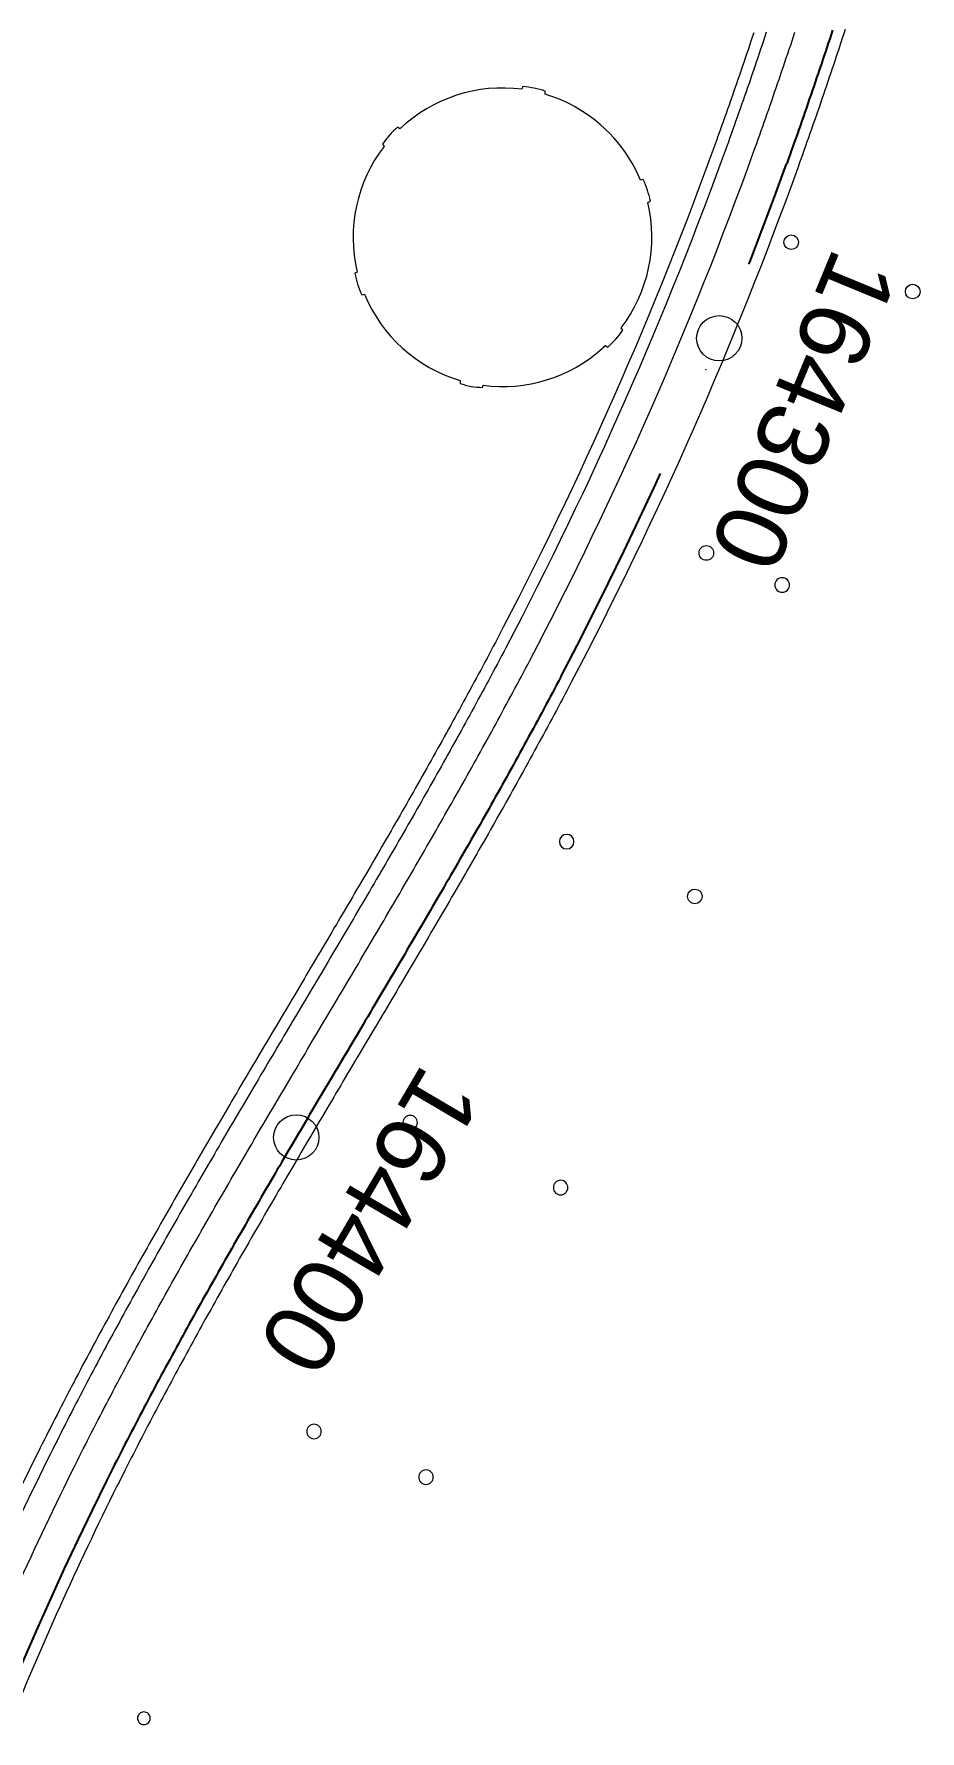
# Model space of a CAD drawing. Extents: x 2610184 to 2620710, y 1263771 to 1270672.
# Drawn here: x 2612062.4 to 2612160.2, y 1269794.6 to 1269982.1 of the extents above; entities that cross this region are included whole.
import ezdxf

# ---------------------------------------------------------------- set-up
doc = ezdxf.new("R2010")
doc.units = 0
doc.header["$LTSCALE"] = 5
doc.linetypes.add('DASHDOT', pattern=[10, 5, -2.5, 0, -2.5])
doc.layers.get('0').update_dxf_attribs({"color": 1, "linetype": 'CONTINUOUS'})
doc.layers.add('Grundriss_77', color=7, linetype='CONTINUOUS')
doc.styles.add('ARIAL', font='arial.ttf')

# ---------------------------------------------------------------- blocks, each defined once
blk = doc.blocks.new('CDWK_PTTYP10')
at = {"color": 0, "lineweight": -2}
blk.add_circle((0, 0), 0.5, dxfattribs=at)

msp = doc.modelspace()

# ---------------------------------------------------------------- linework, layer by layer
at = {"layer": 'Grundriss_77', "color": 1, "linetype": 'Continuous', "lineweight": 18}
for points in [[(2612141.87, 1269982.2), (2612141.71, 1269981.72), (2612141.56, 1269981.25), (2612141.4, 1269980.78), (2612141.24, 1269980.31), (2612141.08, 1269979.84), (2612140.92, 1269979.37), (2612140.76, 1269978.9), (2612140.6, 1269978.43), (2612140.44, 1269977.96), (2612140.28, 1269977.49), (2612140.12, 1269977.02), (2612139.95, 1269976.55), (2612139.79, 1269976.08), (2612139.63, 1269975.62), (2612139.47, 1269975.15), (2612139.3, 1269974.68), (2612139.14, 1269974.21), (2612138.98, 1269973.75), (2612138.81, 1269973.28), (2612138.65, 1269972.81), (2612138.48, 1269972.35), (2612138.32, 1269971.88), (2612138.15, 1269971.42), (2612137.98, 1269970.95), (2612137.84, 1269970.56), (2612137.82, 1269970.48, -0.034437), (2612113.33, 1269914.84), (2612113.1, 1269914.41), (2612112.87, 1269913.97), (2612112.64, 1269913.54), (2612112.41, 1269913.1), (2612112.18, 1269912.66), (2612111.95, 1269912.23), (2612111.71, 1269911.79), (2612111.48, 1269911.36), (2612111.25, 1269910.92), (2612111.01, 1269910.49), (2612110.78, 1269910.05), (2612110.54, 1269909.62), (2612110.31, 1269909.18), (2612110.07, 1269908.75), (2612109.83, 1269908.31), (2612109.6, 1269907.88), (2612109.36, 1269907.44), (2612109.12, 1269907.01), (2612108.88, 1269906.57), (2612108.65, 1269906.14), (2612108.41, 1269905.71), (2612108.17, 1269905.27), (2612107.93, 1269904.84), (2612107.69, 1269904.41), (2612107.45, 1269903.97), (2612107.2, 1269903.54), (2612106.96, 1269903.11), (2612106.72, 1269902.67), (2612106.48, 1269902.24), (2612106.24, 1269901.81), (2612105.99, 1269901.38), (2612105.75, 1269900.94), (2612105.51, 1269900.51), (2612105.26, 1269900.08), (2612105.02, 1269899.65), (2612104.77, 1269899.21), (2612104.53, 1269898.78), (2612104.28, 1269898.35), (2612104.04, 1269897.92), (2612103.79, 1269897.49), (2612103.54, 1269897.05), (2612103.3, 1269896.62), (2612103.05, 1269896.19), (2612102.8, 1269895.76), (2612102.55, 1269895.33), (2612102.31, 1269894.9), (2612102.06, 1269894.46), (2612101.81, 1269894.03), (2612101.56, 1269893.6), (2612101.31, 1269893.17), (2612101.06, 1269892.74), (2612100.81, 1269892.31), (2612100.56, 1269891.88), (2612100.31, 1269891.45), (2612100.06, 1269891.01), (2612099.81, 1269890.58), (2612099.56, 1269890.15), (2612099.31, 1269889.72), (2612099.06, 1269889.29), (2612098.8, 1269888.86), (2612098.55, 1269888.43), (2612098.3, 1269888), (2612098.05, 1269887.57), (2612097.79, 1269887.14), (2612097.54, 1269886.7), (2612097.29, 1269886.27), (2612097.04, 1269885.84), (2612096.78, 1269885.41), (2612096.53, 1269884.98), (2612096.28, 1269884.55), (2612096.02, 1269884.12), (2612095.77, 1269883.69), (2612095.51, 1269883.26), (2612095.26, 1269882.83), (2612095, 1269882.39), (2612094.75, 1269881.96), (2612094.5, 1269881.53), (2612094.24, 1269881.1), (2612093.99, 1269880.67), (2612093.73, 1269880.24), (2612093.47, 1269879.81), (2612093.22, 1269879.38), (2612092.96, 1269878.95), (2612092.71, 1269878.51), (2612092.45, 1269878.08), (2612092.2, 1269877.65), (2612091.94, 1269877.22), (2612091.69, 1269876.79), (2612091.43, 1269876.36), (2612091.17, 1269875.92), (2612090.92, 1269875.49), (2612090.66, 1269875.06), (2612090.4, 1269874.63), (2612090.15, 1269874.19), (2612089.89, 1269873.76), (2612089.63, 1269873.33), (2612089.38, 1269872.9), (2612089.12, 1269872.46), (2612088.86, 1269872.03), (2612088.61, 1269871.6), (2612088.35, 1269871.16), (2612088.09, 1269870.73), (2612087.84, 1269870.3), (2612087.58, 1269869.86), (2612087.32, 1269869.43), (2612087.07, 1269868.99), (2612086.81, 1269868.56), (2612086.55, 1269868.13), (2612086.3, 1269867.69), (2612086.04, 1269867.26), (2612085.78, 1269866.82), (2612085.53, 1269866.39), (2612085.27, 1269865.95), (2612085.01, 1269865.52), (2612084.76, 1269865.08), (2612084.5, 1269864.65), (2612084.24, 1269864.21), (2612083.99, 1269863.78), (2612083.73, 1269863.34), (2612083.48, 1269862.91), (2612083.22, 1269862.47), (2612082.96, 1269862.03), (2612082.71, 1269861.6), (2612082.45, 1269861.16), (2612082.2, 1269860.72), (2612081.94, 1269860.29), (2612081.69, 1269859.85), (2612081.43, 1269859.41), (2612081.18, 1269858.97), (2612080.92, 1269858.54), (2612080.67, 1269858.1), (2612080.41, 1269857.66), (2612080.16, 1269857.22), (2612079.9, 1269856.78), (2612079.65, 1269856.34), (2612079.39, 1269855.91), (2612079.14, 1269855.47), (2612078.89, 1269855.03), (2612078.63, 1269854.59), (2612078.38, 1269854.15), (2612078.13, 1269853.71), (2612077.87, 1269853.27), (2612077.62, 1269852.83), (2612077.37, 1269852.38), (2612077.12, 1269851.94), (2612076.86, 1269851.5), (2612076.61, 1269851.06), (2612076.36, 1269850.62), (2612076.11, 1269850.18), (2612075.86, 1269849.73), (2612075.61, 1269849.29), (2612075.36, 1269848.85), (2612075.11, 1269848.41), (2612074.86, 1269847.96), (2612074.61, 1269847.52), (2612074.36, 1269847.08), (2612074.11, 1269846.63), (2612073.86, 1269846.19), (2612073.61, 1269845.74), (2612073.36, 1269845.3), (2612073.12, 1269844.85), (2612072.87, 1269844.41), (2612072.62, 1269843.96), (2612072.38, 1269843.51), (2612072.13, 1269843.07), (2612071.88, 1269842.62), (2612071.64, 1269842.17), (2612071.39, 1269841.73), (2612071.15, 1269841.28), (2612070.9, 1269840.83), (2612070.66, 1269840.38), (2612070.41, 1269839.93), (2612070.17, 1269839.49), (2612069.93, 1269839.04), (2612069.68, 1269838.59), (2612069.44, 1269838.14), (2612069.2, 1269837.69), (2612068.96, 1269837.24), (2612068.72, 1269836.78), (2612068.47, 1269836.33), (2612068.23, 1269835.88), (2612067.99, 1269835.43), (2612067.75, 1269834.98), (2612067.52, 1269834.53), (2612067.28, 1269834.07), (2612067.04, 1269833.62), (2612066.8, 1269833.17), (2612066.56, 1269832.71), (2612066.33, 1269832.26), (2612066.09, 1269831.8), (2612065.85, 1269831.35), (2612065.62, 1269830.89), (2612065.38, 1269830.44), (2612065.15, 1269829.98), (2612064.92, 1269829.52), (2612064.68, 1269829.07), (2612064.45, 1269828.61), (2612064.22, 1269828.15), (2612063.99, 1269827.69), (2612063.75, 1269827.23), (2612063.52, 1269826.78), (2612063.29, 1269826.32), (2612063.06, 1269825.86, 0.019502), (2612050.62, 1269798.26)], [(2612143.26, 1269982.26), (2612143.1, 1269981.78), (2612142.95, 1269981.31), (2612142.79, 1269980.84), (2612142.63, 1269980.37), (2612142.47, 1269979.89), (2612142.31, 1269979.42), (2612142.15, 1269978.95), (2612141.99, 1269978.48), (2612141.83, 1269978.01), (2612141.67, 1269977.54), (2612141.51, 1269977.07), (2612141.35, 1269976.6), (2612141.18, 1269976.13), (2612141.02, 1269975.66), (2612140.86, 1269975.19), (2612140.7, 1269974.72), (2612140.53, 1269974.25), (2612140.37, 1269973.78), (2612140.2, 1269973.31), (2612140.04, 1269972.85), (2612139.87, 1269972.38), (2612139.71, 1269971.91), (2612139.54, 1269971.44), (2612139.37, 1269970.98), (2612139.21, 1269970.51), (2612139.07, 1269970.12), (2612139.04, 1269970.04, -0.034437), (2612114.48, 1269914.24), (2612114.25, 1269913.8), (2612114.02, 1269913.36), (2612113.79, 1269912.93), (2612113.56, 1269912.49), (2612113.32, 1269912.05), (2612113.09, 1269911.62), (2612112.86, 1269911.18), (2612112.63, 1269910.74), (2612112.39, 1269910.31), (2612112.16, 1269909.87), (2612111.92, 1269909.43), (2612111.69, 1269909), (2612111.45, 1269908.56), (2612111.21, 1269908.12), (2612110.98, 1269907.69), (2612110.74, 1269907.25), (2612110.5, 1269906.82), (2612110.26, 1269906.38), (2612110.02, 1269905.95), (2612109.78, 1269905.51), (2612109.54, 1269905.08), (2612109.3, 1269904.64), (2612109.06, 1269904.21), (2612108.82, 1269903.78), (2612108.58, 1269903.34), (2612108.34, 1269902.91), (2612108.1, 1269902.47), (2612107.86, 1269902.04), (2612107.61, 1269901.61), (2612107.37, 1269901.17), (2612107.13, 1269900.74), (2612106.88, 1269900.31), (2612106.64, 1269899.87), (2612106.39, 1269899.44), (2612106.15, 1269899.01), (2612105.9, 1269898.57), (2612105.66, 1269898.14), (2612105.41, 1269897.71), (2612105.16, 1269897.27), (2612104.92, 1269896.84), (2612104.67, 1269896.41), (2612104.42, 1269895.98), (2612104.18, 1269895.54), (2612103.93, 1269895.11), (2612103.68, 1269894.68), (2612103.43, 1269894.25), (2612103.18, 1269893.82), (2612102.93, 1269893.38), (2612102.68, 1269892.95), (2612102.44, 1269892.52), (2612102.19, 1269892.09), (2612101.94, 1269891.66), (2612101.69, 1269891.22), (2612101.43, 1269890.79), (2612101.18, 1269890.36), (2612100.93, 1269889.93), (2612100.68, 1269889.5), (2612100.43, 1269889.07), (2612100.18, 1269888.64), (2612099.93, 1269888.2), (2612099.67, 1269887.77), (2612099.42, 1269887.34), (2612099.17, 1269886.91), (2612098.92, 1269886.48), (2612098.66, 1269886.05), (2612098.41, 1269885.62), (2612098.16, 1269885.18), (2612097.9, 1269884.75), (2612097.65, 1269884.32), (2612097.4, 1269883.89), (2612097.14, 1269883.46), (2612096.89, 1269883.03), (2612096.63, 1269882.6), (2612096.38, 1269882.17), (2612096.12, 1269881.73), (2612095.87, 1269881.3), (2612095.61, 1269880.87), (2612095.36, 1269880.44), (2612095.1, 1269880.01), (2612094.85, 1269879.58), (2612094.59, 1269879.15), (2612094.34, 1269878.71), (2612094.08, 1269878.28), (2612093.83, 1269877.85), (2612093.57, 1269877.42), (2612093.32, 1269876.99), (2612093.06, 1269876.56), (2612092.8, 1269876.12), (2612092.55, 1269875.69), (2612092.29, 1269875.26), (2612092.04, 1269874.83), (2612091.78, 1269874.4), (2612091.52, 1269873.96), (2612091.27, 1269873.53), (2612091.01, 1269873.1), (2612090.75, 1269872.67), (2612090.5, 1269872.23), (2612090.24, 1269871.8), (2612089.98, 1269871.37), (2612089.73, 1269870.93), (2612089.47, 1269870.5), (2612089.21, 1269870.07), (2612088.96, 1269869.63), (2612088.7, 1269869.2), (2612088.44, 1269868.77), (2612088.18, 1269868.33), (2612087.93, 1269867.9), (2612087.67, 1269867.46), (2612087.41, 1269867.03), (2612087.16, 1269866.6), (2612086.9, 1269866.16), (2612086.65, 1269865.73), (2612086.39, 1269865.29), (2612086.13, 1269864.86), (2612085.88, 1269864.42), (2612085.62, 1269863.99), (2612085.36, 1269863.55), (2612085.11, 1269863.12), (2612084.85, 1269862.68), (2612084.6, 1269862.25), (2612084.34, 1269861.81), (2612084.08, 1269861.38), (2612083.83, 1269860.94), (2612083.57, 1269860.5), (2612083.32, 1269860.07), (2612083.06, 1269859.63), (2612082.81, 1269859.19), (2612082.55, 1269858.76), (2612082.3, 1269858.32), (2612082.04, 1269857.88), (2612081.79, 1269857.44), (2612081.53, 1269857.01), (2612081.28, 1269856.57), (2612081.03, 1269856.13), (2612080.77, 1269855.69), (2612080.52, 1269855.25), (2612080.27, 1269854.82), (2612080.01, 1269854.38), (2612079.76, 1269853.94), (2612079.51, 1269853.5), (2612079.25, 1269853.06), (2612079, 1269852.62), (2612078.75, 1269852.18), (2612078.5, 1269851.74), (2612078.25, 1269851.3), (2612077.99, 1269850.86), (2612077.74, 1269850.42), (2612077.49, 1269849.98), (2612077.24, 1269849.54), (2612076.99, 1269849.09), (2612076.74, 1269848.65), (2612076.49, 1269848.21), (2612076.24, 1269847.77), (2612075.99, 1269847.33), (2612075.74, 1269846.88), (2612075.49, 1269846.44), (2612075.24, 1269846), (2612075, 1269845.55), (2612074.75, 1269845.11), (2612074.5, 1269844.66), (2612074.25, 1269844.22), (2612074.01, 1269843.78), (2612073.76, 1269843.33), (2612073.51, 1269842.89), (2612073.27, 1269842.44), (2612073.02, 1269841.99), (2612072.78, 1269841.55), (2612072.53, 1269841.1), (2612072.29, 1269840.66), (2612072.04, 1269840.21), (2612071.8, 1269839.76), (2612071.55, 1269839.31), (2612071.31, 1269838.87), (2612071.07, 1269838.42), (2612070.83, 1269837.97), (2612070.58, 1269837.52), (2612070.34, 1269837.07), (2612070.1, 1269836.62), (2612069.86, 1269836.17), (2612069.62, 1269835.72), (2612069.38, 1269835.27), (2612069.14, 1269834.82), (2612068.9, 1269834.37), (2612068.66, 1269833.92), (2612068.43, 1269833.47), (2612068.19, 1269833.01), (2612067.95, 1269832.56), (2612067.72, 1269832.11), (2612067.48, 1269831.66), (2612067.24, 1269831.2), (2612067.01, 1269830.75), (2612066.77, 1269830.3), (2612066.54, 1269829.84), (2612066.31, 1269829.39), (2612066.07, 1269828.93), (2612065.84, 1269828.48), (2612065.61, 1269828.02), (2612065.38, 1269827.56), (2612065.15, 1269827.11), (2612064.92, 1269826.65), (2612064.69, 1269826.19), (2612064.46, 1269825.73), (2612064.23, 1269825.28, 0.019502), (2612051.83, 1269797.77)], [(2612054.61, 1269796.65, -0.019502), (2612066.91, 1269823.94), (2612067.14, 1269824.39), (2612067.37, 1269824.85), (2612067.59, 1269825.3), (2612067.82, 1269825.75), (2612068.05, 1269826.21), (2612068.28, 1269826.66), (2612068.51, 1269827.11), (2612068.74, 1269827.56), (2612068.98, 1269828.02), (2612069.21, 1269828.47), (2612069.44, 1269828.92), (2612069.67, 1269829.37), (2612069.91, 1269829.82), (2612070.14, 1269830.27), (2612070.38, 1269830.72), (2612070.61, 1269831.17), (2612070.85, 1269831.62), (2612071.08, 1269832.07), (2612071.32, 1269832.52), (2612071.56, 1269832.97), (2612071.79, 1269833.42), (2612072.03, 1269833.86), (2612072.27, 1269834.31), (2612072.51, 1269834.76), (2612072.75, 1269835.2), (2612072.99, 1269835.65), (2612073.23, 1269836.1), (2612073.47, 1269836.54), (2612073.71, 1269836.99), (2612073.95, 1269837.44), (2612074.19, 1269837.88), (2612074.43, 1269838.33), (2612074.68, 1269838.77), (2612074.92, 1269839.22), (2612075.16, 1269839.66), (2612075.41, 1269840.1), (2612075.65, 1269840.55), (2612075.89, 1269840.99), (2612076.14, 1269841.43), (2612076.38, 1269841.88), (2612076.63, 1269842.32), (2612076.87, 1269842.76), (2612077.12, 1269843.2), (2612077.37, 1269843.65), (2612077.61, 1269844.09), (2612077.86, 1269844.53), (2612078.11, 1269844.97), (2612078.36, 1269845.41), (2612078.6, 1269845.85), (2612078.85, 1269846.29), (2612079.1, 1269846.73), (2612079.35, 1269847.17), (2612079.6, 1269847.61), (2612079.85, 1269848.05), (2612080.1, 1269848.49), (2612080.35, 1269848.93), (2612080.6, 1269849.37), (2612080.85, 1269849.81), (2612081.1, 1269850.25), (2612081.35, 1269850.69), (2612081.6, 1269851.13), (2612081.86, 1269851.56), (2612082.11, 1269852), (2612082.36, 1269852.44), (2612082.61, 1269852.88), (2612082.86, 1269853.32), (2612083.12, 1269853.75), (2612083.37, 1269854.19), (2612083.62, 1269854.63), (2612083.88, 1269855.06), (2612084.13, 1269855.5), (2612084.38, 1269855.94), (2612084.64, 1269856.37), (2612084.89, 1269856.81), (2612085.14, 1269857.25), (2612085.4, 1269857.68), (2612085.65, 1269858.12), (2612085.91, 1269858.55), (2612086.16, 1269858.99), (2612086.42, 1269859.42), (2612086.67, 1269859.86), (2612086.93, 1269860.29), (2612087.18, 1269860.73), (2612087.44, 1269861.16), (2612087.69, 1269861.6), (2612087.95, 1269862.03), (2612088.21, 1269862.47), (2612088.46, 1269862.9), (2612088.72, 1269863.33), (2612088.97, 1269863.77), (2612089.23, 1269864.2), (2612089.49, 1269864.64), (2612089.74, 1269865.07), (2612090, 1269865.5), (2612090.25, 1269865.94), (2612090.51, 1269866.37), (2612090.77, 1269866.8), (2612091.02, 1269867.24), (2612091.28, 1269867.67), (2612091.54, 1269868.1), (2612091.79, 1269868.54), (2612092.05, 1269868.97), (2612092.31, 1269869.4), (2612092.56, 1269869.84), (2612092.82, 1269870.27), (2612093.08, 1269870.7), (2612093.33, 1269871.14), (2612093.59, 1269871.57), (2612093.85, 1269872), (2612094.1, 1269872.43), (2612094.36, 1269872.87), (2612094.62, 1269873.3), (2612094.87, 1269873.73), (2612095.13, 1269874.16), (2612095.38, 1269874.59), (2612095.64, 1269875.03), (2612095.9, 1269875.46), (2612096.15, 1269875.89), (2612096.41, 1269876.32), (2612096.66, 1269876.75), (2612096.92, 1269877.19), (2612097.18, 1269877.62), (2612097.43, 1269878.05), (2612097.69, 1269878.48), (2612097.94, 1269878.91), (2612098.2, 1269879.34), (2612098.45, 1269879.78), (2612098.71, 1269880.21), (2612098.96, 1269880.64), (2612099.22, 1269881.07), (2612099.47, 1269881.5), (2612099.73, 1269881.94), (2612099.98, 1269882.37), (2612100.23, 1269882.8), (2612100.49, 1269883.23), (2612100.74, 1269883.66), (2612101, 1269884.1), (2612101.25, 1269884.53), (2612101.5, 1269884.96), (2612101.76, 1269885.39), (2612102.01, 1269885.83), (2612102.26, 1269886.26), (2612102.52, 1269886.69), (2612102.77, 1269887.12), (2612103.02, 1269887.56), (2612103.27, 1269887.99), (2612103.53, 1269888.42), (2612103.78, 1269888.85), (2612104.03, 1269889.29), (2612104.28, 1269889.72), (2612104.53, 1269890.15), (2612104.78, 1269890.58), (2612105.03, 1269891.02), (2612105.28, 1269891.45), (2612105.53, 1269891.88), (2612105.78, 1269892.32), (2612106.03, 1269892.75), (2612106.28, 1269893.19), (2612106.53, 1269893.62), (2612106.78, 1269894.05), (2612107.03, 1269894.49), (2612107.28, 1269894.92), (2612107.52, 1269895.35), (2612107.77, 1269895.79), (2612108.02, 1269896.22), (2612108.27, 1269896.66), (2612108.51, 1269897.09), (2612108.76, 1269897.53), (2612109, 1269897.96), (2612109.25, 1269898.4), (2612109.5, 1269898.83), (2612109.74, 1269899.27), (2612109.99, 1269899.7), (2612110.23, 1269900.14), (2612110.47, 1269900.57), (2612110.72, 1269901.01), (2612110.96, 1269901.45), (2612111.2, 1269901.88), (2612111.45, 1269902.32), (2612111.69, 1269902.76), (2612111.93, 1269903.19), (2612112.17, 1269903.63), (2612112.41, 1269904.07), (2612112.65, 1269904.5), (2612112.89, 1269904.94), (2612113.13, 1269905.38), (2612113.37, 1269905.82), (2612113.61, 1269906.25), (2612113.85, 1269906.69), (2612114.09, 1269907.13), (2612114.32, 1269907.57), (2612114.56, 1269908.01), (2612114.8, 1269908.45), (2612115.03, 1269908.89), (2612115.27, 1269909.32), (2612115.5, 1269909.76), (2612115.74, 1269910.2), (2612115.97, 1269910.64), (2612116.21, 1269911.08), (2612116.44, 1269911.52), (2612116.67, 1269911.96), (2612116.91, 1269912.4), (2612117.14, 1269912.85, 0.034438), (2612141.86, 1269969.03), (2612141.89, 1269969.11), (2612142.03, 1269969.5), (2612142.2, 1269969.97), (2612142.37, 1269970.44), (2612142.53, 1269970.91), (2612142.7, 1269971.38), (2612142.87, 1269971.85), (2612143.03, 1269972.32), (2612143.2, 1269972.79), (2612143.36, 1269973.26), (2612143.53, 1269973.73), (2612143.69, 1269974.2), (2612143.86, 1269974.68), (2612144.02, 1269975.15), (2612144.18, 1269975.62), (2612144.34, 1269976.09), (2612144.51, 1269976.57), (2612144.67, 1269977.04), (2612144.83, 1269977.51), (2612144.99, 1269977.99), (2612145.15, 1269978.46), (2612145.31, 1269978.93), (2612145.47, 1269979.41), (2612145.63, 1269979.88), (2612145.79, 1269980.36), (2612145.95, 1269980.83), (2612146.11, 1269981.31), (2612146.27, 1269981.78), (2612146.42, 1269982.26)], [(2612151.97, 1269982.54), (2612151.81, 1269982.06), (2612151.65, 1269981.58), (2612151.49, 1269981.1), (2612151.34, 1269980.62), (2612151.18, 1269980.15), (2612151.02, 1269979.67), (2612150.86, 1269979.19), (2612150.7, 1269978.71), (2612150.54, 1269978.23), (2612150.38, 1269977.76), (2612150.21, 1269977.28), (2612150.05, 1269976.8), (2612149.89, 1269976.32), (2612149.73, 1269975.85), (2612149.57, 1269975.37), (2612149.4, 1269974.89), (2612149.24, 1269974.41), (2612149.08, 1269973.94), (2612148.91, 1269973.46), (2612148.75, 1269972.98), (2612148.58, 1269972.51), (2612148.41, 1269972.03), (2612148.25, 1269971.55), (2612148.08, 1269971.08), (2612147.91, 1269970.6), (2612147.75, 1269970.13), (2612147.58, 1269969.65), (2612147.41, 1269969.17), (2612147.24, 1269968.7), (2612147.07, 1269968.22), (2612146.9, 1269967.75), (2612146.76, 1269967.36), (2612146.73, 1269967.27, -0.034438), (2612121.72, 1269910.44), (2612121.48, 1269909.99), (2612121.25, 1269909.55), (2612121.01, 1269909.1), (2612120.78, 1269908.66), (2612120.54, 1269908.21), (2612120.31, 1269907.77), (2612120.07, 1269907.32), (2612119.83, 1269906.88), (2612119.59, 1269906.44), (2612119.35, 1269905.99), (2612119.11, 1269905.55), (2612118.88, 1269905.11), (2612118.64, 1269904.66), (2612118.4, 1269904.22), (2612118.15, 1269903.78), (2612117.91, 1269903.34), (2612117.67, 1269902.89), (2612117.43, 1269902.45), (2612117.19, 1269902.01), (2612116.94, 1269901.57), (2612116.7, 1269901.13), (2612116.46, 1269900.69), (2612116.21, 1269900.25), (2612115.97, 1269899.81), (2612115.73, 1269899.37), (2612115.48, 1269898.93), (2612115.24, 1269898.49), (2612114.99, 1269898.05), (2612114.74, 1269897.61), (2612114.5, 1269897.17), (2612114.25, 1269896.73), (2612114, 1269896.29), (2612113.76, 1269895.85), (2612113.51, 1269895.42), (2612113.26, 1269894.98), (2612113.01, 1269894.54), (2612112.77, 1269894.1), (2612112.52, 1269893.66), (2612112.27, 1269893.23), (2612112.02, 1269892.79), (2612111.77, 1269892.35), (2612111.52, 1269891.92), (2612111.27, 1269891.48), (2612111.02, 1269891.04), (2612110.77, 1269890.61), (2612110.52, 1269890.17), (2612110.27, 1269889.73), (2612110.02, 1269889.3), (2612109.76, 1269888.86), (2612109.51, 1269888.43), (2612109.26, 1269887.99), (2612109.01, 1269887.56), (2612108.76, 1269887.12), (2612108.5, 1269886.69), (2612108.25, 1269886.25), (2612108, 1269885.82), (2612107.74, 1269885.38), (2612107.49, 1269884.95), (2612107.24, 1269884.51), (2612106.98, 1269884.08), (2612106.73, 1269883.65), (2612106.48, 1269883.21), (2612106.22, 1269882.78), (2612105.97, 1269882.34), (2612105.71, 1269881.91), (2612105.46, 1269881.48), (2612105.2, 1269881.04), (2612104.95, 1269880.61), (2612104.7, 1269880.18), (2612104.44, 1269879.74), (2612104.18, 1269879.31), (2612103.93, 1269878.88), (2612103.67, 1269878.44), (2612103.42, 1269878.01), (2612103.16, 1269877.58), (2612102.91, 1269877.14), (2612102.65, 1269876.71), (2612102.4, 1269876.28), (2612102.14, 1269875.85), (2612101.88, 1269875.41), (2612101.63, 1269874.98), (2612101.37, 1269874.55), (2612101.12, 1269874.12), (2612100.86, 1269873.68), (2612100.6, 1269873.25), (2612100.35, 1269872.82), (2612100.09, 1269872.39), (2612099.84, 1269871.96), (2612099.58, 1269871.52), (2612099.32, 1269871.09), (2612099.07, 1269870.66), (2612098.81, 1269870.23), (2612098.55, 1269869.79), (2612098.3, 1269869.36), (2612098.04, 1269868.93), (2612097.78, 1269868.5), (2612097.53, 1269868.06), (2612097.27, 1269867.63), (2612097.01, 1269867.2), (2612096.76, 1269866.77), (2612096.5, 1269866.33), (2612096.25, 1269865.9), (2612095.99, 1269865.47), (2612095.73, 1269865.03), (2612095.48, 1269864.6), (2612095.22, 1269864.17), (2612094.96, 1269863.74), (2612094.71, 1269863.3), (2612094.45, 1269862.87), (2612094.2, 1269862.44), (2612093.94, 1269862.01), (2612093.69, 1269861.57), (2612093.43, 1269861.14), (2612093.17, 1269860.71), (2612092.92, 1269860.27), (2612092.66, 1269859.84), (2612092.41, 1269859.41), (2612092.15, 1269858.97), (2612091.9, 1269858.54), (2612091.65, 1269858.11), (2612091.39, 1269857.67), (2612091.14, 1269857.24), (2612090.88, 1269856.81), (2612090.63, 1269856.37), (2612090.38, 1269855.94), (2612090.12, 1269855.51), (2612089.87, 1269855.07), (2612089.62, 1269854.64), (2612089.36, 1269854.2), (2612089.11, 1269853.77), (2612088.86, 1269853.34), (2612088.6, 1269852.9), (2612088.35, 1269852.47), (2612088.1, 1269852.03), (2612087.85, 1269851.6), (2612087.6, 1269851.16), (2612087.35, 1269850.73), (2612087.09, 1269850.29), (2612086.84, 1269849.86), (2612086.59, 1269849.42), (2612086.34, 1269848.99), (2612086.09, 1269848.55), (2612085.84, 1269848.12), (2612085.59, 1269847.68), (2612085.34, 1269847.24), (2612085.09, 1269846.81), (2612084.85, 1269846.37), (2612084.6, 1269845.93), (2612084.35, 1269845.5), (2612084.1, 1269845.06), (2612083.85, 1269844.62), (2612083.61, 1269844.19), (2612083.36, 1269843.75), (2612083.11, 1269843.31), (2612082.87, 1269842.88), (2612082.62, 1269842.44), (2612082.38, 1269842), (2612082.13, 1269841.56), (2612081.89, 1269841.12), (2612081.64, 1269840.69), (2612081.4, 1269840.25), (2612081.15, 1269839.81), (2612080.91, 1269839.37), (2612080.67, 1269838.93), (2612080.42, 1269838.49), (2612080.18, 1269838.05), (2612079.94, 1269837.61), (2612079.7, 1269837.17), (2612079.46, 1269836.73), (2612079.22, 1269836.29), (2612078.98, 1269835.85), (2612078.74, 1269835.41), (2612078.5, 1269834.97), (2612078.26, 1269834.53), (2612078.02, 1269834.09), (2612077.78, 1269833.64), (2612077.55, 1269833.2), (2612077.31, 1269832.76), (2612077.07, 1269832.32), (2612076.84, 1269831.88), (2612076.6, 1269831.43), (2612076.36, 1269830.99), (2612076.13, 1269830.55), (2612075.9, 1269830.1), (2612075.66, 1269829.66), (2612075.43, 1269829.22), (2612075.2, 1269828.77), (2612074.96, 1269828.33), (2612074.73, 1269827.88), (2612074.5, 1269827.44), (2612074.27, 1269826.99), (2612074.04, 1269826.55), (2612073.81, 1269826.1), (2612073.58, 1269825.65), (2612073.35, 1269825.21), (2612073.12, 1269824.76), (2612072.9, 1269824.32), (2612072.67, 1269823.87), (2612072.44, 1269823.42), (2612072.22, 1269822.97), (2612071.99, 1269822.53), (2612071.77, 1269822.08), (2612071.54, 1269821.63, 0.019502), (2612059.41, 1269794.71)]]:
    msp.add_lwpolyline(points, format="xyb", dxfattribs=at)
at = {"layer": 'Grundriss_77', "color": 1, "linetype": 'DASHDOT', "lineweight": 25}
for points in [[(2612150.58, 1269982.47), (2612150.42, 1269981.99), (2612150.26, 1269981.51), (2612150.1, 1269981.03), (2612149.94, 1269980.56), (2612149.78, 1269980.08), (2612149.62, 1269979.6), (2612149.46, 1269979.12), (2612149.3, 1269978.65), (2612149.14, 1269978.17), (2612148.98, 1269977.69), (2612148.82, 1269977.22), (2612148.66, 1269976.74), (2612148.5, 1269976.26), (2612148.34, 1269975.79), (2612148.17, 1269975.31), (2612148.01, 1269974.84), (2612147.85, 1269974.36), (2612147.68, 1269973.88), (2612147.52, 1269973.41), (2612147.35, 1269972.93), (2612147.19, 1269972.46), (2612147.02, 1269971.98), (2612146.86, 1269971.51), (2612146.69, 1269971.03), (2612146.52, 1269970.56), (2612146.35, 1269970.08), (2612146.19, 1269969.61), (2612146.02, 1269969.14), (2612145.85, 1269968.66), (2612145.68, 1269968.19), (2612145.51, 1269967.71)], [(2612120.57, 1269911.04), (2612120.33, 1269910.6), (2612120.1, 1269910.16), (2612119.87, 1269909.71), (2612119.63, 1269909.27), (2612119.39, 1269908.82), (2612119.16, 1269908.38), (2612118.92, 1269907.94), (2612118.68, 1269907.49), (2612118.45, 1269907.05), (2612118.21, 1269906.61), (2612117.97, 1269906.17), (2612117.73, 1269905.72), (2612117.49, 1269905.28), (2612117.25, 1269904.84), (2612117.01, 1269904.4), (2612116.77, 1269903.96), (2612116.53, 1269903.52), (2612116.29, 1269903.08), (2612116.05, 1269902.64), (2612115.81, 1269902.2), (2612115.56, 1269901.76), (2612115.32, 1269901.32), (2612115.08, 1269900.88), (2612114.83, 1269900.44), (2612114.59, 1269900), (2612114.35, 1269899.56), (2612114.1, 1269899.12), (2612113.86, 1269898.68), (2612113.61, 1269898.24), (2612113.36, 1269897.81), (2612113.12, 1269897.37), (2612112.87, 1269896.93), (2612112.63, 1269896.49), (2612112.38, 1269896.06), (2612112.13, 1269895.62), (2612111.88, 1269895.18), (2612111.64, 1269894.74), (2612111.39, 1269894.31), (2612111.14, 1269893.87), (2612110.89, 1269893.43), (2612110.64, 1269893), (2612110.39, 1269892.56), (2612110.14, 1269892.13), (2612109.89, 1269891.69), (2612109.64, 1269891.25), (2612109.39, 1269890.82), (2612109.14, 1269890.38), (2612108.89, 1269889.95), (2612108.64, 1269889.51), (2612108.39, 1269889.08), (2612108.14, 1269888.64), (2612107.88, 1269888.21), (2612107.63, 1269887.77), (2612107.38, 1269887.34), (2612107.13, 1269886.91), (2612106.87, 1269886.47), (2612106.62, 1269886.04), (2612106.37, 1269885.6), (2612106.12, 1269885.17), (2612105.86, 1269884.74), (2612105.61, 1269884.3), (2612105.35, 1269883.87), (2612105.1, 1269883.43), (2612104.85, 1269883), (2612104.59, 1269882.57), (2612104.34, 1269882.13), (2612104.08, 1269881.7), (2612103.83, 1269881.27), (2612103.57, 1269880.84), (2612103.32, 1269880.4), (2612103.06, 1269879.97), (2612102.81, 1269879.54), (2612102.55, 1269879.1), (2612102.3, 1269878.67), (2612102.04, 1269878.24), (2612101.79, 1269877.81), (2612101.53, 1269877.37), (2612101.28, 1269876.94), (2612101.02, 1269876.51), (2612100.77, 1269876.08), (2612100.51, 1269875.64), (2612100.25, 1269875.21), (2612100, 1269874.78), (2612099.74, 1269874.35), (2612099.49, 1269873.91), (2612099.23, 1269873.48), (2612098.97, 1269873.05), (2612098.72, 1269872.62), (2612098.46, 1269872.19), (2612098.2, 1269871.75), (2612097.95, 1269871.32), (2612097.69, 1269870.89), (2612097.44, 1269870.46)], [(2612097.44, 1269870.46), (2612097.18, 1269870.02), (2612096.92, 1269869.59), (2612096.67, 1269869.16), (2612096.41, 1269868.73), (2612096.15, 1269868.29), (2612095.9, 1269867.86), (2612095.64, 1269867.43), (2612095.38, 1269867), (2612095.13, 1269866.56), (2612094.87, 1269866.13), (2612094.61, 1269865.7), (2612094.36, 1269865.26), (2612094.1, 1269864.83), (2612093.85, 1269864.4), (2612093.59, 1269863.97), (2612093.33, 1269863.53), (2612093.08, 1269863.1), (2612092.82, 1269862.67), (2612092.57, 1269862.23), (2612092.31, 1269861.8), (2612092.06, 1269861.37), (2612091.8, 1269860.93), (2612091.54, 1269860.5), (2612091.29, 1269860.07), (2612091.03, 1269859.63), (2612090.78, 1269859.2), (2612090.52, 1269858.77), (2612090.27, 1269858.33), (2612090.02, 1269857.9), (2612089.76, 1269857.46), (2612089.51, 1269857.03), (2612089.25, 1269856.6), (2612089, 1269856.16), (2612088.75, 1269855.73), (2612088.49, 1269855.29), (2612088.24, 1269854.86), (2612087.99, 1269854.42), (2612087.73, 1269853.99), (2612087.48, 1269853.55), (2612087.23, 1269853.12), (2612086.98, 1269852.68), (2612086.72, 1269852.25), (2612086.47, 1269851.81), (2612086.22, 1269851.38), (2612085.97, 1269850.94), (2612085.72, 1269850.51), (2612085.47, 1269850.07), (2612085.22, 1269849.63), (2612084.96, 1269849.2), (2612084.71, 1269848.76), (2612084.46, 1269848.33), (2612084.22, 1269847.89), (2612083.97, 1269847.45), (2612083.72, 1269847.01), (2612083.47, 1269846.58), (2612083.22, 1269846.14), (2612082.97, 1269845.7), (2612082.72, 1269845.27), (2612082.48, 1269844.83), (2612082.23, 1269844.39), (2612081.98, 1269843.95), (2612081.73, 1269843.51), (2612081.49, 1269843.07), (2612081.24, 1269842.64), (2612081, 1269842.2), (2612080.75, 1269841.76), (2612080.51, 1269841.32), (2612080.26, 1269840.88), (2612080.02, 1269840.44), (2612079.77, 1269840), (2612079.53, 1269839.56), (2612079.29, 1269839.12), (2612079.04, 1269838.68), (2612078.8, 1269838.24), (2612078.56, 1269837.8), (2612078.32, 1269837.36), (2612078.08, 1269836.91), (2612077.84, 1269836.47), (2612077.6, 1269836.03), (2612077.36, 1269835.59), (2612077.12, 1269835.15), (2612076.88, 1269834.7), (2612076.64, 1269834.26), (2612076.4, 1269833.82), (2612076.16, 1269833.37), (2612075.92, 1269832.93), (2612075.69, 1269832.49), (2612075.45, 1269832.04), (2612075.22, 1269831.6), (2612074.98, 1269831.15), (2612074.75, 1269830.71), (2612074.51, 1269830.27), (2612074.28, 1269829.82), (2612074.04, 1269829.37), (2612073.81, 1269828.93), (2612073.58, 1269828.48), (2612073.35, 1269828.04), (2612073.11, 1269827.59), (2612072.88, 1269827.14), (2612072.65, 1269826.7), (2612072.42, 1269826.25), (2612072.19, 1269825.8), (2612071.97, 1269825.35), (2612071.74, 1269824.9), (2612071.51, 1269824.46), (2612071.28, 1269824.01), (2612071.06, 1269823.56), (2612070.83, 1269823.11), (2612070.6, 1269822.66), (2612070.38, 1269822.21)]]:
    msp.add_lwpolyline(points, dxfattribs=at)
at = {"layer": 'Grundriss_77', "color": 9, "linetype": 'Continuous', "lineweight": 9}
for points in [[(2612116.37, 1269976.25), (2612116.26, 1269975.95, 0.225712), (2612102.79, 1269971.57), (2612102.52, 1269971.75, 0.061301), (2612100.85, 1269969.89), (2612101.04, 1269969.64, 0.226093), (2612098.08, 1269955.76), (2612097.81, 1269955.62, 0.065854), (2612098.57, 1269953.25), (2612098.88, 1269953.3, 0.226532), (2612109.43, 1269943.79), (2612109.43, 1269943.46, 0.084486), (2612111.91, 1269943.01), (2612111.97, 1269943.25, 0.218612), (2612125.12, 1269947.3, 0.00696), (2612125.49, 1269947.65), (2612125.75, 1269947.47, 0.060777), (2612127.43, 1269949.34), (2612127.23, 1269949.59, 0.225732), (2612130.16, 1269963.45), (2612130.45, 1269963.6, 0.053365), (2612129.67, 1269965.98), (2612129.36, 1269965.91, 0.170296), (2612122.07, 1269974.04, 0.053613), (2612118.83, 1269975.4), (2612118.84, 1269975.74, 0.054363), (2612116.37, 1269976.25)], [(2612146.01, 1269959.86, -0.414091), (2612146.82, 1269959.05, -0.413729), (2612146.01, 1269958.25, -0.413729), (2612145.2, 1269959.05, -0.414091), (2612146.01, 1269959.86)], [(2612158.62, 1269953.6, -0.413729), (2612159.43, 1269954.41, -0.413729), (2612160.24, 1269953.6, -0.414091), (2612159.43, 1269952.79, -0.414091), (2612158.62, 1269953.6)], [(2612135.83, 1269924.72, -0.414755), (2612136.63, 1269925.53, -0.415995), (2612137.44, 1269924.72, -0.415118), (2612136.63, 1269923.92, -0.414392), (2612135.83, 1269924.72)], [(2612144.2, 1269921.19, 0.414755), (2612145.01, 1269920.38, 0.415118), (2612145.82, 1269921.19, 0.415995), (2612145.01, 1269921.99, 0.415118), (2612144.2, 1269921.19)], [(2612120.4, 1269892.83, 0.413665), (2612121.21, 1269892.02, 0.413665), (2612122.01, 1269892.83, 0.413665), (2612121.21, 1269893.63, 0.413665), (2612120.4, 1269892.83)], [(2612134.57, 1269886.78, -0.414091), (2612135.38, 1269887.59, -0.413729), (2612136.18, 1269886.78, -0.414091), (2612135.38, 1269885.97, -0.414966), (2612134.57, 1269886.78)], [(2612103.12, 1269861.79, 0.415), (2612103.92, 1269861, 0.415), (2612104.72, 1269861.79, 0.415), (2612103.92, 1269862.59, 0.415), (2612103.12, 1269861.79)], [(2612119.75, 1269854.61, 0.415), (2612120.54, 1269853.81, 0.414634), (2612121.34, 1269854.61, 0.414634), (2612120.54, 1269855.42, 0.415), (2612119.75, 1269854.61)], [(2612092.5, 1269827.67, 0.415), (2612093.3, 1269826.87, 0.415), (2612094.1, 1269827.67, 0.415), (2612093.3, 1269828.47, 0.415), (2612092.5, 1269827.67)], [(2612104.87, 1269822.62, 0.415), (2612105.67, 1269821.82, 0.415), (2612106.47, 1269822.62, 0.415), (2612105.67, 1269823.42, 0.415), (2612104.87, 1269822.62)], [(2612073.81, 1269795.99, 0.414286), (2612074.51, 1269795.29, 0.414286), (2612075.21, 1269795.99, 0.414286), (2612074.51, 1269796.69, 0.414286), (2612073.81, 1269795.99)]]:
    msp.add_lwpolyline(points, format="xyb", dxfattribs=at)
at = {"layer": 'Grundriss_77', "color": 1, "linetype": 'DASHDOT', "lineweight": 25}
for centre, radius, start, end in [((2611722.13, 1270120.21), 450, 332.3023, 340.1917), ((2612410.45, 1269652.65), 380, 153.499, 170.7816)]:
    msp.add_arc(centre, radius, start, end, dxfattribs=at)

# ---------------------------------------------------------------- block references
at = {"layer": 'Grundriss_77', "color": 1, "lineweight": 18, "xscale": 5, "yscale": 5}
for p in [(2612138.06, 1269948.44), (2612091.34, 1269860.15)]:
    msp.add_blockref('CDWK_PTTYP10', p, dxfattribs=at)

# ---------------------------------------------------------------- texts
at = {"layer": 'Grundriss_77', "color": 1, "lineweight": 18, "style": 'ARIAL'}
for s, rotation, p in [('164300', 247.5611, (2612150.77, 1269958.74)), ('164400', 239.5182, (2612105.36, 1269868.57))]:
    msp.add_text(s, height=7.812, rotation=rotation, dxfattribs=at).set_placement(p)

doc.saveas('drawing.dxf')
